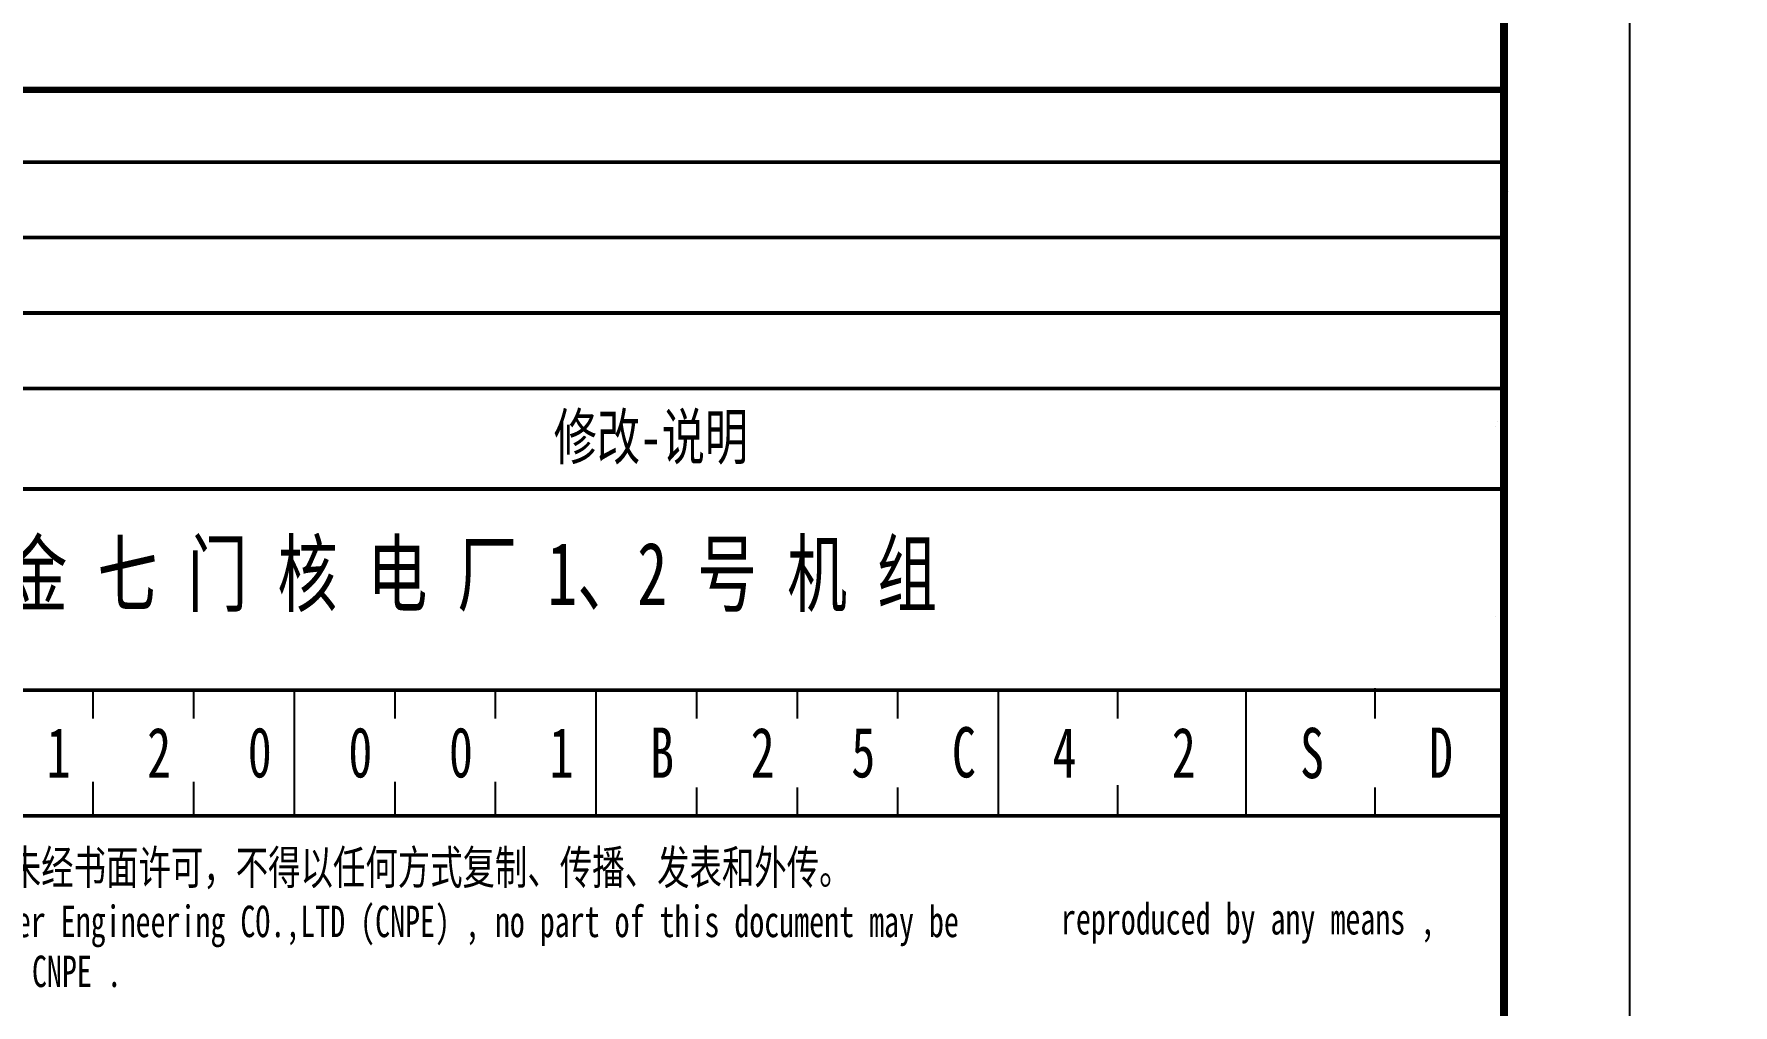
# Model space of a CAD drawing. Header units: inches. Extents: x 3186 to 109360, y -14990 to 740552.
# Drawn here: x 82698 to 89454, y 266476 to 270337 of the extents above; entities that cross this region are included whole.
import ezdxf

# ---------------------------------------------------------------- set-up
doc = ezdxf.new("R2010")
doc.units = ezdxf.units.IN
doc.header["$MEASUREMENT"] = 0
doc.layers.add('1', color=7, linetype='Continuous')
doc.styles.get("Standard").update_dxf_attribs({"font": 'txt', "bigfont": 'gbcbig.shx'})
doc.styles.add('宋体', font='', dxfattribs={"width": 0.7})
doc.styles.get('宋体').set_extended_font_data('SimSun')
doc.dimstyles.new('Standard-yuanban', dxfattribs={"dimtxt": 800, "dimasz": 0.18, "dimexe": 0.18, "dimexo": 0.0625, "dimgap": 0.09, "dimtad": 0, "dimtih": 1, "dimtoh": 1, "dimdec": 4, "dimlfac": 0.02, "dimzin": 0, "dimdsep": 46, "dimtxsty": 'Standard', "dimcen": 0.09, "dimadec": 0, "dimazin": 0, "dimtfac": 1, "dimtdec": 4, "dimtofl": 0, "dimtmove": 0, "dimatfit": 3, "dimfxl": 1, "dimtolj": 1, "dimtzin": 0, "dimarcsym": 0})

# ---------------------------------------------------------------- blocks, each defined once
blk = doc.blocks.new('图签')
at = {"layer": '1'}
for p, q in [((-0.2, 59.71), (-0.2, 133.01)), ((0, 60.06), (0, 131.76)), ((-0.72, 105.01), (-0.72, 105.01)), ((-0.72, 105.01), (-0.72, 105.01)), ((-0.72, 105.01), (-0.72, 105.01)), ((-0.72, 105.01), (-0.72, 105.01)), ((-0.53, 105.36), (-0.53, 105.36)), ((-0.53, 105.36), (-0.53, 105.36)), ((-0.53, 105.36), (-0.53, 105.36)), ((-0.53, 105.36), (-0.53, 105.36)), ((-112.2, 81.76), (-112.2, 84)), ((-104.2, 81.76), (-104.2, 84)), ((-96.2, 74), (-96.2, 84)), ((-88.2, 81.76), (-88.2, 84)), ((-80.2, 81.76), (-80.2, 84)), ((-72.2, 74), (-72.2, 84)), ((-64.2, 81.76), (-64.2, 84)), ((-56.2, 81.76), (-56.2, 84)), ((-48.2, 81.76), (-48.2, 84)), ((-40.2, 74), (-40.2, 84)), ((-30.71, 81.75), (-30.71, 84)), ((-20.51, 73.94), (-20.51, 83.94)), ((-10.26, 81.76), (-10.26, 84.17)), ((-112.2, 74), (-112.21, 76.72)), ((-104.2, 74), (-104.2, 76.72)), ((-88.2, 74), (-88.2, 76.72)), ((-80.2, 74), (-80.2, 76.72)), ((-64.2, 74), (-64.2, 76.27)), ((-56.2, 74), (-56.2, 76.27)), ((-48.2, 74), (-48.2, 76.27)), ((-30.71, 74.09), (-30.71, 76.44)), ((-10.26, 74), (-10.26, 76.27)), ((-0.2, 74), (-180.2, 74))]:
    blk.add_line(p, q, dxfattribs=at)
at = {"layer": '1', "color": 7}
for p, q in [((0.34, 123.67), (0.34, 123.67)), ((0.34, 123.67), (0.34, 123.67)), ((0.34, 123.67), (0.34, 123.67)), ((0.34, 123.67), (0.34, 123.67)), ((-0.69, 89.9), (-0.69, 89.9)), ((-0.69, 89.9), (-0.69, 89.9)), ((-0.69, 89.9), (-0.69, 89.9)), ((-0.69, 89.9), (-0.69, 89.9))]:
    blk.add_line(p, q, dxfattribs=at)
at = {"layer": '1', "color": 7, "const_width": 0.5}
blk.add_lwpolyline([(-180, 0), (0, 0), (0, 131.76), (-180, 131.76)], close=True, dxfattribs=at)
at = {"layer": '1', "color": 7, "const_width": 0.3}
for points in [[(-180.2, 126), (-0.2, 126)], [(-180.2, 120), (-0.2, 120)], [(-180.2, 114), (-0.2, 114)], [(-180.2, 108), (-0.2, 108)], [(-180.2, 100), (-0.2, 100)], [(-180.2, 84), (-0.2, 84)], [(-180.2, 74), (-0.2, 74)], [(-180, 74), (0, 74)]]:
    blk.add_lwpolyline(points, dxfattribs=at)
at = {"linetype": 'Continuous', "attachment_point": 5, "style": '宋体'}
for s, width, heights, insert, char_height in [('浙 江 金 七 门 核 电 厂 1、2 号 机 组', 163.6991, [-6.65], (-89.21, 92.99), 5), ('C', 5.7748, [-4], (-42.96, 79.03), 4), ('1', 5.7748, [-4], (-114.96, 79.03), 4), ('2', 5.7748, [-4], (-106.96, 79.03), 4), ('0', 5.7748, [-4], (-98.96, 79.03), 4), ('0', 5.7748, [-4], (-90.96, 79.03), 4), ('0', 5.7748, [-4], (-82.96, 79.03), 4), ('1', 5.7748, [-4], (-74.96, 79.03), 4), ('B', 5.7748, [-4], (-66.96, 79.03), 4), ('2', 5.7748, [-4], (-58.96, 79.03), 4), ('5', 5.7748, [-4], (-50.96, 79.03), 4), ('4', 5.7748, [-4], (-34.96, 79.03), 4), ('2', 5.7748, [-4], (-25.47, 79.03), 4), ('S', 5.7748, [-4], (-15.27, 78.97), 4), ('D', 5.7748, [-4], (-5.02, 79.03), 4)]:
    blk.add_mtext_dynamic_manual_height_columns(s, width=width, gutter_width=1, heights=heights, dxfattribs=dict(at, insert=insert, char_height=char_height))
at = {"layer": '1', "color": 7, "style": '宋体', "width": 0.7}
blk.add_text('修改-说明', height=3.6, dxfattribs=at).set_placement((-75.58, 102.36))
at = {"layer": '1', "color": 7, "ltscale": 0.8, "style": '宋体', "width": 0.7}
for s, height, p in [('本文件产权属中国核电工程有限公司（CNPE）所有，未经书面许可，不得以任何方式复制、传播、发表和外传。', 2.7, (-178.2, 68.56)), ('This document is the property of China Nuclear Power Engineering CO.,LTD (CNPE) , no part of this document may be', 2.5, (-177.88, 64.36)), ('reproduced by any means , ', 2.5, (-35.24, 64.57)), ('nor transmitted without the written  permission of CNPE .', 2.5, (-177.79, 60.39))]:
    blk.add_text(s, height=height, dxfattribs=at).set_placement(p)
blk = doc.blocks.new('*U119')
blk.add_blockref('图签', (0, 0))
blk = doc.blocks.new('*D75')
at = {"color": 0, "lineweight": -2, "transparency": 16777216}
for p, q in [((89043.5, 292727.7), (101800.2, 292727.7)), ((101800, 292727.5), (101800, 278277.8)), ((101800, 263027.9), (101800, 277477.6)), ((89043.5, 263027.7), (101800.2, 263027.7))]:
    blk.add_line(p, q, dxfattribs=at)
at = {"color": 0, "transparency": 16777216}
for points in [[(101800, 292727.5), (101800, 292727.5), (101800, 292727.7)], [(101800, 263027.9), (101800, 263027.9), (101800, 263027.7)]]:
    blk.add_solid(points, dxfattribs=at)
at = {"layer": 'Defpoints', "color": 0, "transparency": 16777216}
for p in [(89043.5, 292727.7), (101800, 292727.7), (89043.5, 263027.7)]:
    blk.add_point(p, dxfattribs=at)
at = {"color": 0, "transparency": 16777216, "insert": (101800, 277877.7), "char_height": 800, "attachment_point": 5}
blk.add_mtext('\\A1;594.0000', dxfattribs=at)

msp = doc.modelspace()

# ---------------------------------------------------------------- linework, layer by layer
msp.add_lwpolyline([(4943.45619, 263027.67464), (89043.45619, 263027.67464), (89043.45619, 292727.67464), (4943.45619, 292727.67464)], close=True)
at = {"const_width": 32.5}
msp.add_lwpolyline([(6193.45619, 292227.67464), (88543.45619, 292227.67464), (88543.45619, 263527.67464), (6193.45619, 263527.67464)], close=True, dxfattribs=at)

# ---------------------------------------------------------------- block references
at = {"xscale": 50, "yscale": 50, "zscale": 50}
msp.add_blockref('*U119', (88543.45619, 263527.67464), dxfattribs=at)

# ---------------------------------------------------------------- dimensions: what is measured, and where the dimension line sits
dim = msp.add_linear_dim(base=(101799.9905, 292727.67464), p1=(89043.45619, 263027.67464), p2=(89043.45619, 292727.67464), angle=90, dimstyle='Standard-yuanban')
dim.commit()
dim.dimension.update_dxf_attribs({"geometry": '*D75', "text_midpoint": (101799.9905, 277877.67464)})

doc.saveas('drawing.dxf')
